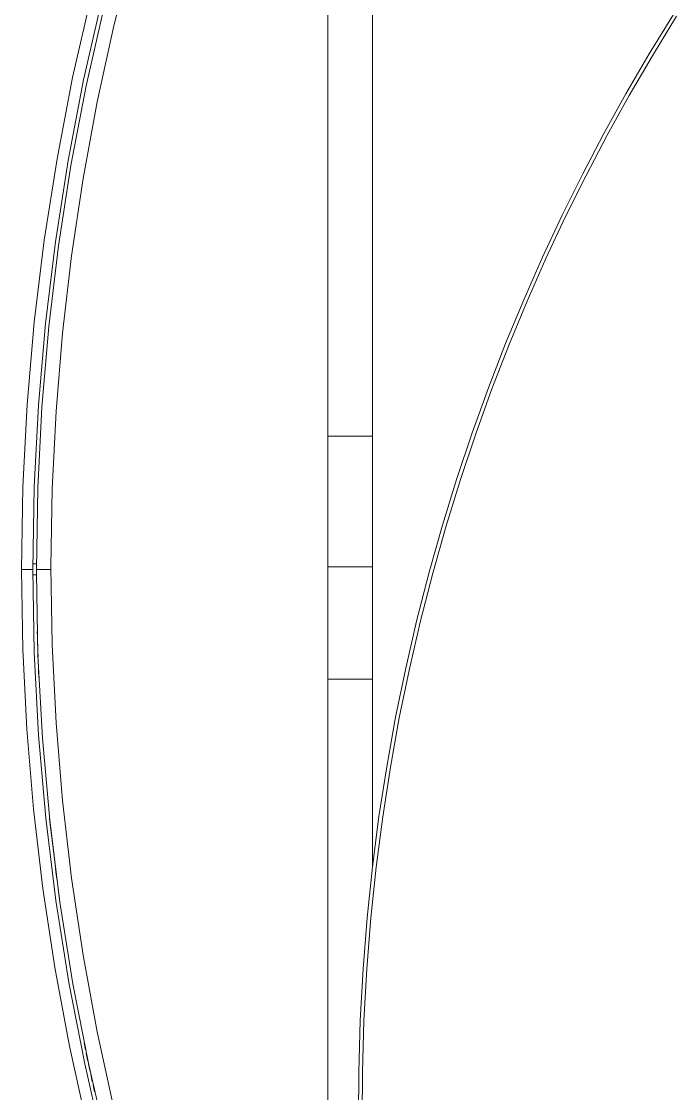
# Model space of a CAD drawing. Header units: millimetres. Extents: x 492 to 7139, y 278 to 5201.
# Drawn here: x 4172.9 to 4348.1, y 926.1 to 1213.1 of the extents above; entities that cross this region are included whole.
import ezdxf

# ---------------------------------------------------------------- set-up
doc = ezdxf.new("R2010")
doc.units = ezdxf.units.MM
doc.layers.add('ZANO_R', color=7, linetype='Continuous', lineweight=0)

msp = doc.modelspace()

# ---------------------------------------------------------------- linework, layer by layer
at = {"layer": 'ZANO_R'}
for p, q in [((4266.83, 1385.36), (4266.83, 987.09)), ((4254.83, 786.82), (4254.83, 1347.32)), ((4197.66, 1211.95), (4202.78, 1232.19)), ((4186.61, 1198.05), (4191.53, 1219.59)), ((4189.55, 1197.43), (4194.44, 1218.87)), ((4195.02, 1217.01), (4190.23, 1195.82)), ((4347.29, 1214.96), (4340.8, 1204.38)), ((4341.66, 1203.92), (4348.13, 1214.48)), ((4193.21, 1191.55), (4197.66, 1211.95)), ((4340.8, 1204.38), (4334.6, 1193.74)), ((4335.47, 1193.3), (4341.66, 1203.92)), ((4182.44, 1176.35), (4186.61, 1198.05)), ((4185.4, 1175.84), (4189.55, 1197.43)), ((4190.23, 1195.82), (4186.18, 1174.49)), ((4189.44, 1171.01), (4193.21, 1191.55)), ((4334.6, 1193.74), (4328.7, 1183.07)), ((4329.58, 1182.65), (4335.47, 1193.3)), ((4328.7, 1183.07), (4323.04, 1172.27)), ((4323.93, 1171.87), (4329.58, 1182.65)), ((4179.02, 1154.52), (4182.44, 1176.35)), ((4182, 1154.11), (4185.4, 1175.84)), ((4186.18, 1174.49), (4182.86, 1153.03)), ((4186.34, 1150.36), (4189.44, 1171.01)), ((4323.04, 1172.27), (4317.57, 1161.25)), ((4318.47, 1160.87), (4323.93, 1171.87)), ((4317.57, 1161.25), (4312.3, 1150.01)), ((4313.21, 1149.65), (4318.47, 1160.87)), ((4176.36, 1132.59), (4179.02, 1154.52)), ((4179.35, 1132.28), (4182, 1154.11)), ((4182.86, 1153.03), (4180.27, 1131.47)), ((4183.93, 1129.62), (4186.34, 1150.36)), ((4312.3, 1150.01), (4307.25, 1138.56)), ((4308.17, 1138.22), (4313.21, 1149.65)), ((4307.25, 1138.56), (4302.42, 1126.9)), ((4303.35, 1126.58), (4308.17, 1138.22)), ((4174.46, 1110.58), (4176.36, 1132.59)), ((4177.45, 1110.37), (4179.35, 1132.28)), ((4180.27, 1131.47), (4178.41, 1109.83)), ((4182.21, 1108.81), (4183.93, 1129.62)), ((4302.42, 1126.9), (4297.82, 1115.03)), ((4298.76, 1114.73), (4303.35, 1126.58)), ((4297.82, 1115.03), (4293.47, 1102.97)), ((4294.42, 1102.69), (4298.76, 1114.73)), ((4173.31, 1088.52), (4174.46, 1110.58)), ((4176.31, 1088.41), (4177.45, 1110.37)), ((4178.41, 1109.83), (4177.3, 1088.14)), ((4181.18, 1087.95), (4182.21, 1108.81)), ((4266.83, 1102.07), (4254.83, 1102.07)), ((4293.47, 1102.97), (4289.37, 1090.71)), ((4290.32, 1090.46), (4294.42, 1102.69)), ((4289.37, 1090.71), (4285.54, 1078.28)), ((4172.93, 1066.43), (4173.31, 1088.52)), ((4175.93, 1066.43), (4176.31, 1088.41)), ((4177.3, 1088.14), (4176.93, 1066.43)), ((4180.83, 1067.07), (4181.18, 1087.95)), ((4286.5, 1078.05), (4290.32, 1090.46)), ((4285.54, 1078.28), (4281.97, 1065.66)), ((4282.94, 1065.45), (4286.5, 1078.05)), ((4172.93, 1064.93), (4172.93, 1067.93)), ((4172.93, 1067.93), (4172.93, 1067.93)), ((4176.93, 1067.93), (4175.93, 1067.93)), ((4173.29, 1045.01), (4172.93, 1066.43)), ((4172.93, 1066.43), (4175.93, 1066.43)), ((4176.32, 1044.2), (4175.93, 1066.43)), ((4176.93, 1064.93), (4175.93, 1064.93)), ((4176.93, 1066.42), (4178.93, 1066.43)), ((4176.93, 1066.43), (4180.83, 1066.43)), ((4176.93, 1065.42), (4176.93, 1066.42)), ((4177.35, 1043.33), (4176.93, 1065.42)), ((4181.18, 1046.2), (4180.83, 1067.07)), ((4254.83, 1067.07), (4266.83, 1067.07)), ((4281.97, 1065.66), (4278.69, 1052.88)), ((4279.66, 1052.69), (4282.94, 1065.45)), ((4278.69, 1052.88), (4275.7, 1039.94)), ((4276.68, 1039.78), (4279.66, 1052.69)), ((4177.19, 1048.48), (4177.15, 1049.84)), ((4174.36, 1023.63), (4173.29, 1045.01)), ((4177.27, 1045.73), (4177.22, 1047.23)), ((4177.36, 1042.98), (4177.31, 1044.62)), ((4182.21, 1025.34), (4181.18, 1046.2)), ((4177.48, 1022.01), (4176.32, 1044.2)), ((4178.54, 1021.27), (4177.35, 1043.33)), ((4177.47, 1040.22), (4177.4, 1042)), ((4177.59, 1037.46), (4177.51, 1039.37)), ((4275.7, 1039.94), (4273.01, 1026.84)), ((4273.99, 1026.71), (4276.68, 1039.78)), ((4254.83, 1037.07), (4266.83, 1037.07)), ((4183.93, 1004.53), (4182.21, 1025.34)), ((4273.01, 1026.84), (4270.62, 1013.61)), ((4271.6, 1013.5), (4273.99, 1026.71)), ((4176.15, 1002.28), (4174.36, 1023.63)), ((4179.42, 999.87), (4177.48, 1022.01)), ((4180.49, 999.27), (4178.54, 1021.27)), ((4270.62, 1013.61), (4268.54, 1000.24)), ((4269.54, 1000.15), (4271.6, 1013.5)), ((4186.34, 983.79), (4183.93, 1004.53)), ((4178.66, 981.02), (4176.15, 1002.28)), ((4182.13, 977.81), (4179.42, 999.87)), ((4183.09, 978.13), (4180.45, 999.61)), ((4183.2, 977.34), (4180.49, 999.27)), ((4268.54, 1000.24), (4266.79, 986.76)), ((4267.79, 986.69), (4269.54, 1000.15)), ((4182.36, 983.52), (4182.01, 986.19)), ((4266.79, 986.76), (4265.37, 973.16)), ((4266.37, 973.12), (4267.79, 986.69)), ((4189.44, 963.14), (4186.34, 983.79)), ((4181.87, 959.84), (4178.66, 981.02)), ((4185.6, 955.86), (4182.13, 977.81)), ((4186.68, 955.52), (4183.2, 977.34)), ((4265.37, 973.16), (4264.28, 959.47)), ((4265.28, 959.46), (4266.37, 973.12)), ((4193.21, 942.6), (4189.44, 963.14)), ((4185.79, 938.79), (4181.87, 959.84)), ((4264.28, 959.47), (4263.53, 945.69)), ((4264.53, 945.71), (4265.28, 959.46)), ((4189.84, 934.04), (4185.6, 955.86)), ((4190.91, 933.84), (4186.68, 955.52)), ((4263.53, 945.69), (4263.13, 931.84)), ((4264.13, 931.88), (4264.53, 945.71)), ((4197.66, 922.2), (4193.21, 942.6)), ((4190.41, 917.88), (4185.79, 938.79)), ((4190.08, 937.79), (4189.69, 939.67)), ((4190.64, 935.08), (4190.27, 936.86)), ((4190.71, 934.78), (4190.27, 936.86)), ((4194.84, 912.39), (4189.84, 934.04)), ((4191.22, 932.38), (4190.86, 934.05)), ((4191.29, 932.06), (4190.86, 934.05)), ((4195.89, 912.31), (4190.91, 933.84)), ((4191.81, 929.67), (4191.47, 931.24)), ((4191.88, 929.34), (4191.47, 931.24)), ((4263.13, 931.84), (4263.08, 917.93)), ((4264.08, 918), (4264.13, 931.88)), ((4192.41, 926.97), (4192.08, 928.43)), ((4192.49, 926.61), (4192.08, 928.43))]:
    msp.add_line(p, q, dxfattribs=at)

doc.saveas('drawing.dxf')
